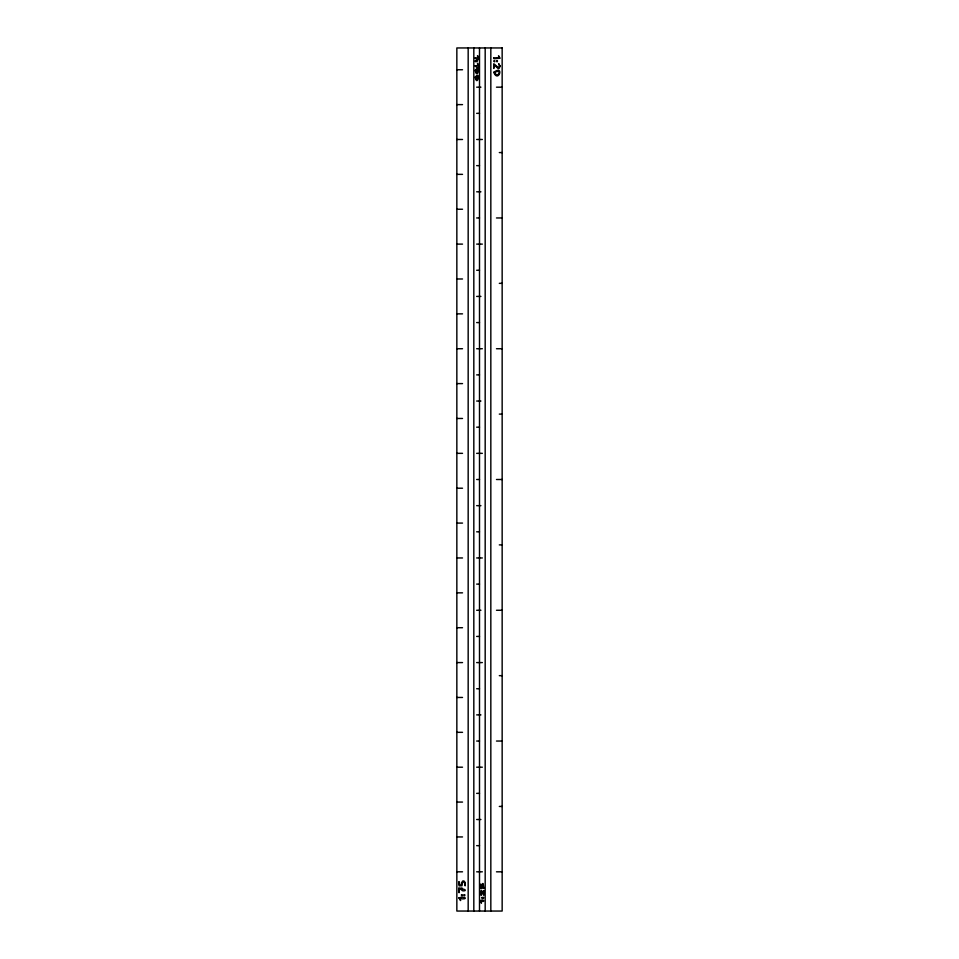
<?xml version="1.0" encoding="UTF-8"?>
<svg xmlns="http://www.w3.org/2000/svg" width="959" height="959" viewBox="0 0 959 959"><rect width="100%" height="100%" fill="white"/><g stroke="black" fill="none" stroke-linecap="round" stroke-linejoin="round"><path stroke-width="1.44" d="M456.844 69.743L462.514 69.743M476.659 87.185L480.915 87.185M496.486 87.185L502.156 87.185M456.844 104.615L462.514 104.615M476.659 113.342L479.5 113.342M456.844 139.487L462.514 139.487M476.659 139.487L482.341 139.487M499.315 152.565L502.156 152.565M476.659 165.643L479.5 165.643M456.844 174.358L462.514 174.358M476.659 191.8L480.915 191.8M456.844 209.242L462.514 209.242M476.659 217.957L479.5 217.957M496.486 217.957L502.156 217.957M456.844 244.113L462.514 244.113M476.659 244.113L482.341 244.113M476.659 270.258L479.5 270.258M456.844 278.985L462.514 278.985M499.315 283.337L502.156 283.337M476.659 296.415L480.915 296.415M456.844 313.857L462.514 313.857M476.659 322.572L479.5 322.572M456.844 348.728L462.514 348.728M476.659 348.728L482.341 348.728M496.486 348.728L502.156 348.728M476.659 374.885L479.5 374.885M456.844 383.6L462.514 383.6M476.659 401.042L480.915 401.042M499.315 414.108L502.156 414.108M456.844 418.472L462.514 418.472M476.659 427.187L479.5 427.187M456.844 453.343L462.514 453.343M476.659 453.343L482.341 453.343M476.659 479.5L479.5 479.5M496.486 479.5L502.156 479.5M456.844 488.215L462.514 488.215M476.659 505.657L480.915 505.657M456.844 523.087L462.514 523.087M476.659 531.813L479.5 531.813M499.315 544.892L502.156 544.892M456.844 557.958L462.514 557.958M476.659 557.958L482.341 557.958M476.659 584.115L479.5 584.115M456.844 592.842L462.514 592.842M476.659 610.272L480.915 610.272M496.486 610.272L502.156 610.272M456.844 627.713L462.514 627.713M476.659 636.428L479.5 636.428M456.844 662.585L462.514 662.585M476.659 662.585L482.341 662.585M499.315 675.663L502.156 675.663M476.659 688.742L479.5 688.742M456.844 697.457L462.514 697.457M476.659 714.887L480.915 714.887M456.844 732.328L462.514 732.328M476.659 741.043L479.5 741.043M496.486 741.043L502.156 741.043M456.844 767.2L462.514 767.2M476.659 767.2L482.341 767.2M476.659 793.357L479.5 793.357M456.844 802.072L462.514 802.072M499.315 806.435L502.156 806.435M476.659 819.513L480.915 819.513M456.844 836.943L462.514 836.943M476.659 845.658L479.5 845.658M456.844 871.815L462.514 871.815M476.659 871.815L482.341 871.815M496.486 871.815L502.156 871.815M490.828 47.95L490.828 911.05M485.182 47.95L485.182 911.05M479.5 47.95L479.5 911.05M473.818 47.95L473.818 911.05M468.172 47.95L468.172 911.05M480.627 892.409L481.19 895.31L481.418 891.438L483.732 895.322L483.78 890.575L483.504 893.992L481.646 890.563A2.433 0.803 -90 0 0 481.106 890.635L480.627 892.409M481.909 885.553L481.897 887.507L480.927 887.507L480.771 884.078L480.699 888.466L482.173 888.37L482.701 884.57L483.732 888.466L483.18 883.635A8.032 2.625 -90 0 0 482.533 883.635L481.909 885.553M475.184 58.031C481.466 64.792 476.155 50.383 477.846 57.756L475.184 58.031M475.184 65.883C481.43 72.848 476.215 57.96 477.846 65.608L475.184 65.883M475.352 60.98L475.424 61.652A2.493 0.815 -90 0 0 475.736 61.652L475.736 60.729A2.493 0.815 -90 0 0 475.424 60.729L475.352 60.98M476.635 60.98L476.719 61.652A2.493 0.815 -90 0 0 477.019 61.652L477.019 60.729A2.493 0.815 -90 0 0 476.719 60.729L476.635 60.98M480.615 900.537L481.418 903.198L481.154 901.244C485.745 902.587 483.444 898.391 480.615 900.537M481.909 897.6L481.981 898.271A2.493 0.815 -90 0 0 482.281 898.271L482.341 897.444A2.493 0.815 -90 0 0 481.981 897.348L481.909 897.6M483.192 897.6L483.264 898.271A2.493 0.815 -90 0 0 483.576 898.271L483.624 897.444A2.493 0.815 -90 0 0 483.264 897.348L483.192 897.6M475.22 70.355C477.318 80.844 480.986 62.994 475.22 70.355M475.22 77.211C477.318 87.713 480.986 69.863 475.22 77.211M500.13 66.099L499.136 68.365A2.433 1.594 -90 0 1 498.057 68.437L494.353 65.008L493.789 68.425L493.789 63.762L498.248 67.502L499.483 66.099L498.704 63.678L500.13 66.099M461.471 882.939L461.447 884.893L459.517 884.893L458.953 881.585L459.049 885.84L461.998 885.756L462.154 882.855L463.041 881.956L464.372 882.376L465.115 885.84L465.175 882.484L464.012 881.021A8.032 5.251 -90 0 0 462.729 881.021L461.471 882.939M475.532 70.618C477.019 76.133 479.524 66.77 475.532 70.618M475.532 77.487C477.019 83.001 479.524 73.639 475.532 77.487M458.893 888.118L459.049 892.709L459.517 888.945L461.758 889.712C461.327 892.002 469.622 890.431 462.406 888.921C462.466 886.895 460.26 888.873 458.893 888.118M493.729 58.031L494.029 58.739L500.13 58.247L498.524 55.802L499.028 57.756L493.729 58.031M494.053 60.98L494.209 61.652A2.493 1.63 -90 0 0 494.808 61.652L494.808 60.729A2.493 1.63 -90 0 0 494.209 60.729L494.053 60.98M496.618 60.98L496.774 61.652A2.493 1.63 -90 0 0 497.373 61.652L497.373 60.729A2.493 1.63 -90 0 0 496.774 60.729L496.618 60.98M458.893 897.924L460.62 900.561L459.972 898.631C469.131 899.914 464.995 895.622 458.893 897.924M461.459 894.975L461.627 895.658A2.493 1.63 -90 0 0 462.226 895.658L462.226 894.735A2.493 1.63 -90 0 0 461.627 894.735L461.459 894.975M464.024 894.975L464.192 895.658A2.493 1.63 -90 0 0 464.791 895.658L464.791 894.735A2.493 1.63 -90 0 0 464.192 894.735L464.024 894.975M493.777 72.309C498.284 83.541 504.71 64.373 493.777 72.309M494.412 72.572C498.308 79.369 502.768 67.765 494.412 72.572M502.156 47.95L456.844 47.95L456.844 911.05L502.156 911.05L502.156 47.95"/></g></svg>
